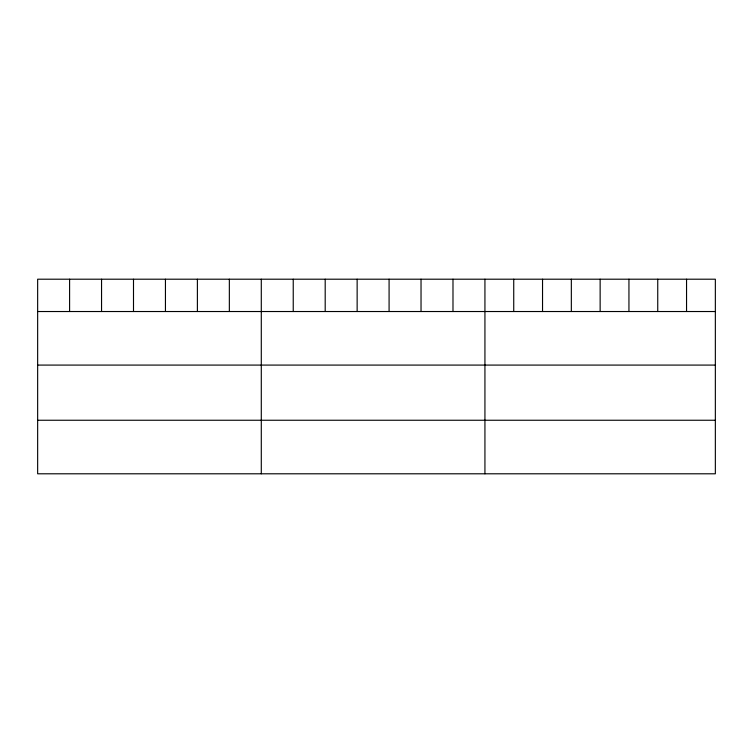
<?xml version="1.0" encoding="UTF-8"?>
<svg xmlns="http://www.w3.org/2000/svg" width="753" height="753" viewBox="0 0 753 753"><rect width="100%" height="100%" fill="white"/><g stroke="black" fill="none" stroke-linecap="round" stroke-linejoin="round"><path stroke-width="1.13" d="M715.35 311.526L715.35 473.797L37.65 473.797L37.65 279.203L715.35 279.203L715.35 311.526L37.65 311.526M37.65 365.083L715.35 365.083M37.65 420.249L715.35 420.249M686.548 279.203L686.548 311.526M657.745 279.203L657.745 311.526M628.943 279.203L628.943 311.526M600.141 279.203L600.141 311.526M571.339 279.203L571.339 311.526M542.537 279.203L542.537 311.526M513.734 279.203L513.734 311.526M484.932 279.203L484.932 473.797M452.986 279.203L452.986 311.526M421.031 279.203L421.031 311.526M389.085 279.203L389.085 311.526M357.138 279.203L357.138 311.526M325.192 279.203L325.192 311.526M293.237 279.203L293.237 311.526M261.291 279.203L261.291 473.797M229.345 279.203L229.345 311.526M197.39 279.203L197.39 311.526M165.444 279.203L165.444 311.526M133.497 279.203L133.497 311.526M101.551 279.203L101.551 311.526M69.596 279.203L69.596 311.526"/></g></svg>
